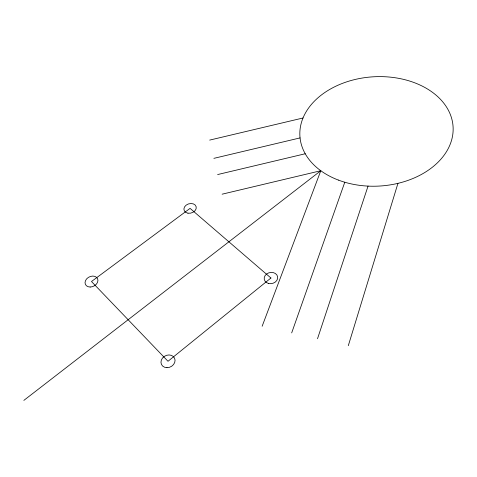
<?xml version="1.0" encoding="UTF-8"?>
<svg xmlns="http://www.w3.org/2000/svg" width="477" height="477" viewBox="0 0 477 477"><rect width="100%" height="100%" fill="white"/><g stroke="black" fill="none" stroke-linecap="round" stroke-linejoin="round"><path stroke-width="0.72" d="M348.299 345.682L397.949 183.347M317.515 338.736L368.047 186.102M291.68 332.904L344.782 182.232M262.147 326.244L320.794 170.724L222.127 194.187M23.85 400.388L320.794 170.724M213.887 158.346L300.051 137.913M217.613 174.564L305.232 153.755M209.689 140.095L303.014 117.992M270.93 278.013L168.005 361.28L91.483 281.525L190.079 208.371L270.93 278.013M338.342 180.067A76.731 54.712 -3.5 0 0 453.15 128.963A76.731 54.712 -3.5 0 0 337.972 85.228A76.731 54.712 -3.5 0 0 338.342 180.067M268.557 283.457A6.815 5.587 -11.5 0 0 277.62 276.684A6.815 5.587 -11.5 0 0 266.637 273.977A6.815 5.587 -11.5 0 0 268.557 283.457M187.974 213.201A6.308 4.752 -16.5 0 0 196.184 206.803A6.308 4.752 -16.5 0 0 186.096 205.182A6.308 4.752 -16.5 0 0 187.974 213.201M90.159 287.029A6.726 5.14 -25.9 0 0 97.624 278.795A6.726 5.14 -25.9 0 0 86.677 278.83A6.726 5.14 -25.9 0 0 90.159 287.029M166.962 367.678A7.268 6.123 -26.4 0 0 174.576 358.197A7.268 6.123 -26.4 0 0 162.496 358.054A7.268 6.123 -26.4 0 0 166.962 367.678"/></g></svg>
